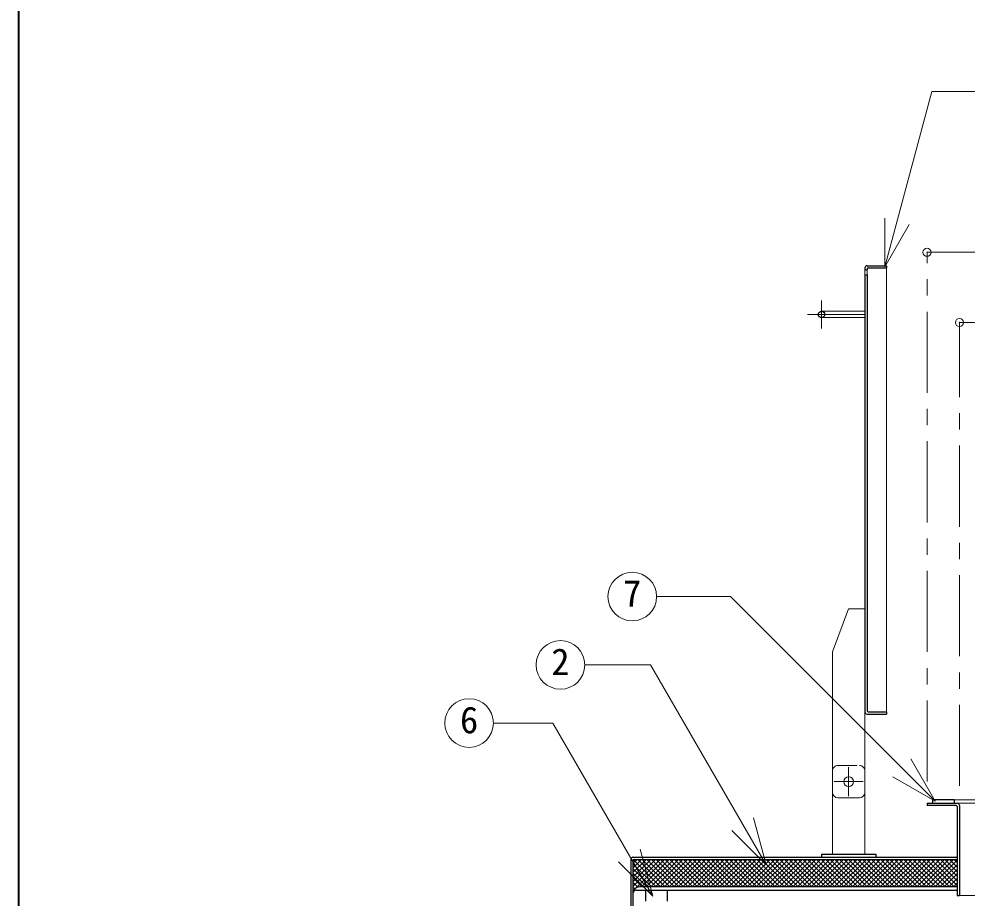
# Model space of a CAD drawing. Units: millimetres at full size, sheet at 1:15; details may follow other scales. Extents: x -3044 to 3031, y -2085 to 2130.
# Drawn here: x -3044 to -2167, y -438 to 376 of the extents above; entities that cross this region are included whole.
import ezdxf
from ezdxf.enums import TextEntityAlignment as Align

# ---------------------------------------------------------------- set-up
doc = ezdxf.new("R2010")
doc.units = ezdxf.units.MM
doc.header["$LTSCALE"] = 15
doc.header["$PDMODE"] = 32
doc.header["$PDSIZE"] = 7.5
doc.linetypes.add('CHAIN1', pattern=[8, 5, -1, 1, -1])
doc.linetypes.add('DASHED1', pattern=[1.8, 1.2, -0.6])
doc.layers.add('0-0', color=7, linetype='Continuous', lineweight=18)
doc.styles.add('ＭＳ ゴシック', font='')
doc.styles.get('ＭＳ ゴシック').set_extended_font_data('MS Gothic')

msp = doc.modelspace()

# ---------------------------------------------------------------- linework, layer by layer
at = {"layer": '0-0', "color": 1, "lineweight": 40}
msp.add_line((-3044, -2084.96), (-3044, 2130.04), dxfattribs=at)
at = {"layer": '0-0'}
for p, q in [((-2243.06, 146.16), (-2199.6, 308.36)), ((-2134.63, 308.36), (-2199.6, 308.36)), ((-2243.06, 146.16), (-2243.06, 191.16)), ((-2243.06, 146.16), (-2220.56, 185.13)), ((-2261.5, 143.29), (-2261.5, 138.79)), ((-2259.5, 143.29), (-2259.5, 138.79)), ((-2301.5, 105.04), (-2261.5, 105.04)), ((-2301.5, 99.04), (-2261.5, 99.04)), ((-2276.5, -170.46), (-2291.5, -210.46)), ((-2276.5, -170.46), (-2261.5, -170.46)), ((-2291.5, -340.46), (-2291.5, -210.46)), ((-2261.5, -340.46), (-2261.5, -265.96)), ((-2196.55, -348.41), (-2219.05, -309.43)), ((-2196.55, -348.41), (-2235.52, -325.91)), ((-2266.5, -345.46), (-2286.5, -345.46)), ((-2352.81, -407.52), (-2364.45, -364.05)), ((-2352.81, -407.52), (-2384.62, -375.7)), ((-2457.65, -436.48), (-2469.3, -393.02)), ((-2457.65, -436.48), (-2489.47, -404.66)), ((-2174, -435.96), (-2113.97, -435.96))]:
    msp.add_line(p, q, dxfattribs=at)
at = {"layer": '0-0', "color": 4, "linetype": 'CHAIN1', "lineweight": 9}
for p, q in [((-2204, -330.46), (-2204, 159.54)), ((-2301.5, 115.04), (-2301.5, 89.04)), ((-2314.5, 102.04), (-2261.5, 102.04)), ((-2174, -334.46), (-2174, 94.54)), ((-2276.5, -316.96), (-2276.5, -343.96)), ((-2290, -330.46), (-2263, -330.46))]:
    msp.add_line(p, q, dxfattribs=at)
at = {"layer": '0-0', "color": 4, "lineweight": 9}
for p, q in [((-2204, 159.54), (-1809, 159.54)), ((-2241.5, 145.04), (-2241.5, -265.96)), ((-1839, 94.54), (-2174, 94.54)), ((-2291.5, -340.46), (-2291.5, -397.46)), ((-2261.5, -340.46), (-2261.5, -397.46)), ((-2069.32, -347.46), (-2179, -347.46)), ((-2070.53, -350.46), (-2176, -350.46)), ((-2476, -406.23), (-2472.22, -402.46)), ((-2476, -410.48), (-2467.98, -402.46)), ((-2476, -414.72), (-2463.73, -402.46)), ((-2476, -418.96), (-2459.49, -402.46)), ((-2476, -423.21), (-2455.25, -402.46)), ((-2476, -427.45), (-2451.01, -402.46)), ((-2475.66, -402.71), (-2450.42, -427.96)), ((-2473.17, -428.86), (-2446.76, -402.46)), ((-2471.67, -402.46), (-2446.17, -427.96)), ((-2468.02, -427.96), (-2442.52, -402.46)), ((-2467.43, -402.46), (-2441.93, -427.96)), ((-2463.78, -427.96), (-2438.28, -402.46)), ((-2463.19, -402.46), (-2437.69, -427.96)), ((-2459.54, -427.96), (-2434.04, -402.46)), ((-2458.94, -402.46), (-2433.44, -427.96)), ((-2455.29, -427.96), (-2429.79, -402.46)), ((-2454.7, -402.46), (-2429.2, -427.96)), ((-2451.05, -427.96), (-2425.55, -402.46)), ((-2450.46, -402.46), (-2424.96, -427.96)), ((-2446.81, -427.96), (-2421.31, -402.46)), ((-2446.22, -402.46), (-2420.72, -427.96)), ((-2442.57, -427.96), (-2417.07, -402.46)), ((-2441.97, -402.46), (-2416.47, -427.96)), ((-2438.32, -427.96), (-2412.82, -402.46)), ((-2437.73, -402.46), (-2412.23, -427.96)), ((-2434.08, -427.96), (-2408.58, -402.46)), ((-2433.49, -402.46), (-2407.99, -427.96)), ((-2429.84, -427.96), (-2404.34, -402.46)), ((-2429.25, -402.46), (-2403.75, -427.96)), ((-2425.59, -427.96), (-2400.09, -402.46)), ((-2425, -402.46), (-2399.5, -427.96)), ((-2421.35, -427.96), (-2395.85, -402.46)), ((-2420.76, -402.46), (-2395.26, -427.96)), ((-2417.11, -427.96), (-2391.61, -402.46)), ((-2416.52, -402.46), (-2391.02, -427.96)), ((-2412.87, -427.96), (-2387.37, -402.46)), ((-2412.28, -402.46), (-2386.78, -427.96)), ((-2408.62, -427.96), (-2383.12, -402.46)), ((-2408.03, -402.46), (-2382.53, -427.96)), ((-2404.38, -427.96), (-2378.88, -402.46)), ((-2403.79, -402.46), (-2378.29, -427.96)), ((-2400.14, -427.96), (-2374.64, -402.46)), ((-2399.55, -402.46), (-2374.05, -427.96)), ((-2395.9, -427.96), (-2370.4, -402.46)), ((-2395.3, -402.46), (-2369.8, -427.96)), ((-2391.65, -427.96), (-2366.15, -402.46)), ((-2391.06, -402.46), (-2365.56, -427.96)), ((-2387.41, -427.96), (-2361.91, -402.46)), ((-2386.82, -402.46), (-2361.32, -427.96)), ((-2383.17, -427.96), (-2357.67, -402.46)), ((-2382.58, -402.46), (-2357.08, -427.96)), ((-2378.93, -427.96), (-2353.43, -402.46)), ((-2378.33, -402.46), (-2352.83, -427.96)), ((-2374.68, -427.96), (-2349.18, -402.46)), ((-2374.09, -402.46), (-2348.59, -427.96)), ((-2370.44, -427.96), (-2344.94, -402.46)), ((-2369.85, -402.46), (-2344.35, -427.96)), ((-2366.2, -427.96), (-2340.7, -402.46)), ((-2365.61, -402.46), (-2340.11, -427.96)), ((-2361.96, -427.96), (-2336.46, -402.46)), ((-2361.36, -402.46), (-2335.86, -427.96)), ((-2357.71, -427.96), (-2332.21, -402.46)), ((-2357.12, -402.46), (-2331.62, -427.96)), ((-2353.47, -427.96), (-2327.97, -402.46)), ((-2352.88, -402.46), (-2327.38, -427.96)), ((-2349.23, -427.96), (-2323.73, -402.46)), ((-2348.64, -402.46), (-2323.14, -427.96)), ((-2344.98, -427.96), (-2319.48, -402.46)), ((-2344.39, -402.46), (-2318.89, -427.96)), ((-2340.74, -427.96), (-2315.24, -402.46)), ((-2340.15, -402.46), (-2314.65, -427.96)), ((-2336.5, -427.96), (-2311, -402.46)), ((-2335.91, -402.46), (-2310.41, -427.96)), ((-2332.26, -427.96), (-2306.76, -402.46)), ((-2331.67, -402.46), (-2306.17, -427.96)), ((-2328.01, -427.96), (-2302.51, -402.46)), ((-2327.42, -402.46), (-2301.92, -427.96)), ((-2323.77, -427.96), (-2298.27, -402.46)), ((-2323.18, -402.46), (-2297.68, -427.96)), ((-2319.53, -427.96), (-2294.03, -402.46)), ((-2318.94, -402.46), (-2293.44, -427.96)), ((-2315.29, -427.96), (-2289.79, -402.46)), ((-2314.69, -402.46), (-2289.19, -427.96)), ((-2311.04, -427.96), (-2285.54, -402.46)), ((-2310.45, -402.46), (-2284.95, -427.96)), ((-2306.8, -427.96), (-2281.3, -402.46)), ((-2306.21, -402.46), (-2280.71, -427.96)), ((-2302.56, -427.96), (-2277.06, -402.46)), ((-2301.97, -402.46), (-2276.47, -427.96)), ((-2298.32, -427.96), (-2272.82, -402.46)), ((-2297.72, -402.46), (-2272.22, -427.96)), ((-2294.07, -427.96), (-2268.57, -402.46)), ((-2293.48, -402.46), (-2267.98, -427.96)), ((-2289.83, -427.96), (-2264.33, -402.46)), ((-2289.24, -402.46), (-2263.74, -427.96)), ((-2285.59, -427.96), (-2260.09, -402.46)), ((-2285, -402.46), (-2259.5, -427.96)), ((-2281.35, -427.96), (-2255.85, -402.46)), ((-2280.75, -402.46), (-2255.25, -427.96)), ((-2277.1, -427.96), (-2251.6, -402.46)), ((-2276.51, -402.46), (-2251.01, -427.96)), ((-2272.86, -427.96), (-2247.36, -402.46)), ((-2272.27, -402.46), (-2246.77, -427.96)), ((-2268.62, -427.96), (-2243.12, -402.46)), ((-2268.03, -402.46), (-2242.53, -427.96)), ((-2264.37, -427.96), (-2238.87, -402.46)), ((-2263.78, -402.46), (-2238.28, -427.96)), ((-2260.13, -427.96), (-2234.63, -402.46)), ((-2259.54, -402.46), (-2234.04, -427.96)), ((-2255.89, -427.96), (-2230.39, -402.46)), ((-2255.3, -402.46), (-2229.8, -427.96)), ((-2251.65, -427.96), (-2226.15, -402.46)), ((-2251.06, -402.46), (-2225.56, -427.96)), ((-2247.4, -427.96), (-2221.9, -402.46)), ((-2246.81, -402.46), (-2221.31, -427.96)), ((-2243.16, -427.96), (-2217.66, -402.46)), ((-2242.57, -402.46), (-2217.07, -427.96)), ((-2238.92, -427.96), (-2213.42, -402.46)), ((-2238.33, -402.46), (-2212.83, -427.96)), ((-2234.68, -427.96), (-2209.18, -402.46)), ((-2234.08, -402.46), (-2208.58, -427.96)), ((-2230.43, -427.96), (-2204.93, -402.46)), ((-2229.84, -402.46), (-2204.34, -427.96)), ((-2226.19, -427.96), (-2200.69, -402.46)), ((-2225.6, -402.46), (-2200.1, -427.96)), ((-2221.95, -427.96), (-2196.45, -402.46)), ((-2221.36, -402.46), (-2195.86, -427.96)), ((-2217.71, -427.96), (-2192.21, -402.46)), ((-2217.11, -402.46), (-2191.61, -427.96)), ((-2213.46, -427.96), (-2187.96, -402.46)), ((-2212.87, -402.46), (-2187.37, -427.96)), ((-2209.22, -427.96), (-2183.72, -402.46)), ((-2208.63, -402.46), (-2183.13, -427.96)), ((-2204.98, -427.96), (-2179.48, -402.46)), ((-2204.39, -402.46), (-2178.89, -427.96)), ((-2200.73, -427.96), (-2176, -403.22)), ((-2200.14, -402.46), (-2176, -426.6)), ((-2195.9, -402.46), (-2176, -422.36)), ((-2191.66, -402.46), (-2176, -418.12)), ((-2187.42, -402.46), (-2176, -413.87)), ((-2183.17, -402.46), (-2176, -409.63)), ((-2178.93, -402.46), (-2176, -405.39)), ((-2476, -406.62), (-2454.66, -427.96)), ((-2476, -410.86), (-2458.9, -427.96)), ((-2196.49, -427.96), (-2176, -407.46)), ((-2192.25, -427.96), (-2176, -411.71)), ((-2476, -415.1), (-2463.14, -427.96)), ((-2476, -419.34), (-2467.39, -427.96)), ((-2188.01, -427.96), (-2176, -415.95)), ((-2183.76, -427.96), (-2176, -420.19)), ((-2476, -423.59), (-2471.45, -428.13)), ((-2476, -427.83), (-2474.18, -429.65)), ((-2179.52, -427.96), (-2176, -424.43)), ((-2476, -431.69), (-2475.09, -430.78)), ((-2476, -432.07), (-2475.77, -432.3))]:
    msp.add_line(p, q, dxfattribs=at)
at = {"layer": '0-0', "color": 5, "lineweight": 25}
for p, q in [((-2261.5, 145.04), (-2261.5, 143.29)), ((-2261.5, 143.29), (-2259.5, 143.29)), ((-2259.5, 147.04), (-2241.5, 147.04)), ((-2259.5, 144.04), (-2259.5, 143.29)), ((-2258.5, 145.04), (-2241.5, 145.04)), ((-2241.5, 147.04), (-2241.5, 145.04)), ((-2261.5, 138.79), (-2259.5, 138.79)), ((-2261.5, 138.79), (-2261.5, -265.96)), ((-2259.5, 138.79), (-2259.5, -264.96)), ((-2259.5, -267.96), (-2241.5, -267.96)), ((-2258.5, -265.96), (-2241.5, -265.96)), ((-2241.5, -265.96), (-2241.5, -267.96)), ((-2204, -350.46), (-2204, -352.46)), ((-2204, -350.46), (-2176, -350.46)), ((-2199, -347.46), (-2199, -350.46)), ((-2179, -347.46), (-2199, -347.46)), ((-2179, -347.46), (-2179, -350.46)), ((-2177, -352.46), (-2204, -352.46)), ((-2176, -353.46), (-2176, -435.96)), ((-2174, -352.46), (-2174, -435.96)), ((-2478, -402.46), (-2478, -480.46)), ((-2476, -400.46), (-2176, -400.46)), ((-2475, -402.46), (-2176, -402.46)), ((-2301.5, -397.46), (-2301.5, -400.46)), ((-2476, -403.46), (-2476, -480.46)), ((-2176, -427.96), (-2470, -427.96)), ((-2473, -430.96), (-2176, -430.96)), ((-2464, -440.96), (-2464, -430.96)), ((-2444, -440.96), (-2444, -430.96)), ((-2176, -435.96), (-2174, -435.96))]:
    msp.add_line(p, q, dxfattribs=at)
at = {"layer": '0-0', "color": 4, "linetype": 'DASHED1', "lineweight": 9}
msp.add_line((-2286.5, -315.46), (-2266.5, -315.46), dxfattribs=at)
at = {"layer": '0-0'}
for points in [[(-2196.55, -348.41), (-2385.82, -159.14), (-2454.15, -159.14)], [(-2352.81, -407.52), (-2459.69, -222.39), (-2520.58, -222.39)], [(-2457.65, -436.48), (-2550.17, -276.24), (-2605.05, -276.24)]]:
    msp.add_lwpolyline(points, dxfattribs=at)
at = {"layer": '0-0', "color": 5, "lineweight": 25}
msp.add_lwpolyline([(-2301.5, -397.46), (-2251.5, -397.46), (-2251.5, -400.46)], dxfattribs=at)
msp.add_circle((-2301.5, 102.04), 3, dxfattribs=at)
at = {"layer": '0-0'}
for centre, radius in [((-2476.65, -159.14), 22.5), ((-2543.08, -222.39), 22.5), ((-2627.55, -276.24), 22.5), ((-2276.5, -330.46), 4.5)]:
    msp.add_circle(centre, radius, dxfattribs=at)
at = {"layer": '0-0', "color": 5, "lineweight": 25}
for centre, radius, start, end in [((-2259.5, 145.04), 2, 90, 180), ((-2258.5, 144.04), 1, 90, 180), ((-2259.5, -265.96), 2, 180, 270), ((-2258.5, -264.96), 1, 180, 270), ((-2176, -352.46), 2, 0, 90), ((-2177, -353.46), 1, 0, 90), ((-2476, -402.46), 2, 90, 180), ((-2475, -403.46), 1, 90, 180), ((-2470, -433.96), 6, 90, 180), ((-2473, -433.96), 3, 90, 180)]:
    msp.add_arc(centre, radius, start, end, dxfattribs=at)
at = {"layer": '0-0', "color": 4, "linetype": 'DASHED1', "lineweight": 9}
for centre, start, end in [((-2286.5, -320.46), 90, 180), ((-2266.5, -320.46), 0, 90)]:
    msp.add_arc(centre, 5, start, end, dxfattribs=at)
at = {"layer": '0-0'}
for centre, start, end in [((-2286.5, -340.46), 180, 270), ((-2266.5, -340.46), 270, 0)]:
    msp.add_arc(centre, 5, start, end, dxfattribs=at)
at = {"layer": '0-0', "color": 1}
for p in [(-2204, 159.54), (-2174, 94.54)]:
    msp.add_point(p, dxfattribs=at)

# ---------------------------------------------------------------- texts
at = {"layer": '0-0', "style": 'ＭＳ ゴシック'}
for s, p in [('7', (-2485.09, -176.01)), ('2', (-2551.52, -239.27)), ('6', (-2635.99, -293.12))]:
    msp.add_text(s, height=24.74, dxfattribs=at).set_placement(p, align=Align.BOTTOM_LEFT)

doc.saveas('drawing.dxf')
